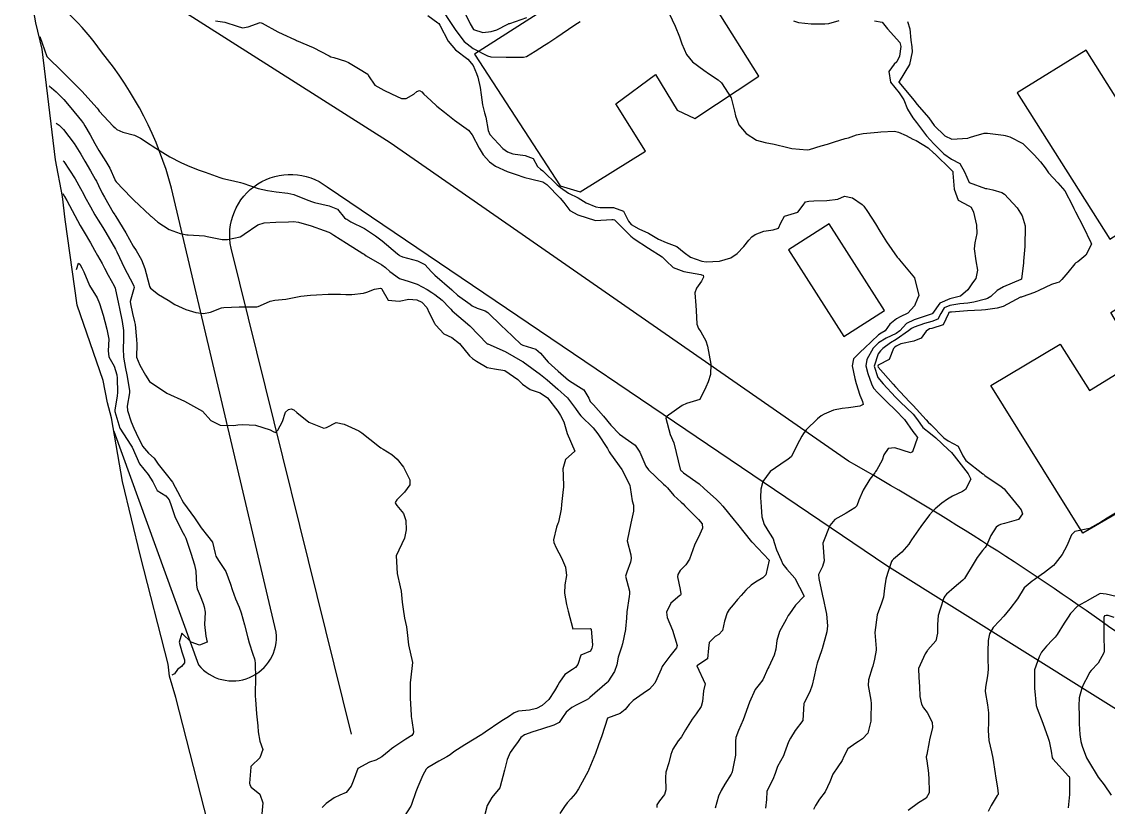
# Model space of a CAD drawing. Header units: metres. Extents: x 292545 to 299085, y 7450245 to 7463078.
# Drawn here: x 296103.6 to 296225.9, y 7454937.5 to 7455026 of the extents above; entities that cross this region are included whole.
import ezdxf

# ---------------------------------------------------------------- set-up
doc = ezdxf.new("R2010")
doc.units = ezdxf.units.M
for name, color, linetype in [('Area', 45, 'Continuous'), ('Curvas de Nivel 1m', 11, 'Continuous'), ('Curvas de Nivel 5m', 15, 'Continuous'), ('Edificações', 30, 'Continuous'), ('Vias Primárias', 230, 'Continuous')]:
    doc.layers.add(name, color=color, linetype=linetype)

msp = doc.modelspace()

# ---------------------------------------------------------------- linework, layer by layer
at = {"layer": 'Area'}
msp.add_polyline3d([(296136.93, 7454888.08, 695.4), (296135.39, 7454893.71, 693.45), (296132.71, 7454903.09, 695.46), (296128.81, 7454919.86, 696.46), (296126.84, 7454926.69, 697.38), (296125.77, 7454931.1, 696), (296120.97, 7454949.86, 696.83), (296120.26, 7454952.28, 696.95), (296120.09, 7454953.6, 696.92), (296116.99, 7454965.78, 697.26), (296114.98, 7454974.18, 697.32), (296113.71, 7454981.37, 695.14), (296113.28, 7454983.04, 695.09), (296112.77, 7454985.55, 694.89), (296109.86, 7454994.06, 696.29), (296108.51, 7455003.69, 694.8), (296108.2, 7455006.27, 694.22), (296107.42, 7455010.39, 693.53), (296105.91, 7455022.85, 691.38), (296105.21, 7455025.84, 692.41), (296104.56, 7455029.49, 691.17)], dxfattribs=at)
at = {"layer": 'Curvas de Nivel 1m', "flags": 128}
for points, elevation in [([(296150.95, 7455027.3), (296151.96, 7455025.76), (296152.47, 7455024.96), (296153.44, 7455023.74), (296154.44, 7455022.94), (296156.04, 7455022.1), (296156.43, 7455021.99), (296158.16, 7455021.95), (296158.43, 7455021.95), (296160.11, 7455021.97), (296160.43, 7455022.05), (296161.43, 7455022.65), (296162.45, 7455023.3), (296162.65, 7455023.43), (296162.95, 7455023.63), (296163.85, 7455024.22), (296164.46, 7455024.63), (296165.9, 7455025.59), (296166.48, 7455025.98)], 689), ([(296153.57, 7455026.82), (296154.09, 7455025.73), (296154.47, 7455025.09), (296155.51, 7455024.76), (296156.46, 7455024.86), (296157.11, 7455025.05), (296158.35, 7455025.68), (296158.42, 7455025.73), (296158.47, 7455025.75), (296158.56, 7455025.76), (296160.48, 7455026.44)], 688), ([(296176.49, 7455026.89), (296177.18, 7455025.45), (296177.65, 7455024.26), (296177.93, 7455023.45), (296178.44, 7455022.25), (296179.12, 7455021.43), (296180.41, 7455020.51), (296181.04, 7455020.04), (296182.01, 7455019.4), (296182.4, 7455019.07), (296183.47, 7455017.38), (296183.84, 7455015.89), (296183.95, 7455015.37), (296184.34, 7455014.36), (296185.15, 7455013.36), (296186.32, 7455012.62), (296187.3, 7455012.36), (296188.32, 7455012.18), (296189.84, 7455011.78), (296190.31, 7455011.69), (296192.04, 7455011.55), (296192.31, 7455011.58), (296193.61, 7455011.97), (296194.32, 7455012.16), (296195.13, 7455012.43), (296196.33, 7455012.79), (296196.67, 7455012.88), (296197.57, 7455013.21), (296198.33, 7455013.39), (296199.98, 7455013.53), (296200.33, 7455013.56), (296201.86, 7455013.63), (296202.33, 7455013.53), (296203.18, 7455013.15), (296203.92, 7455012.74), (296204.32, 7455012.57), (296205.66, 7455011.76), (296206.3, 7455011.16), (296206.35, 7455011.11), (296208.28, 7455009.25), (296208.37, 7455009.17), (296208.42, 7455009.09), (296208.44, 7455008.92), (296208.57, 7455007.09), (296209.02, 7455005.86), (296210.23, 7455005.22), (296210.49, 7455005.06), (296210.76, 7455004.52), (296211.09, 7455003.05), (296211.12, 7455002.13), (296210.9, 7455001.05), (296210.85, 7455000.38), (296211.03, 7454999.05), (296211.19, 7454998), (296211.03, 7454997.05), (296210.64, 7454996.54), (296210.12, 7454995.78), (296209.28, 7454995.07), (296208.11, 7454994.75), (296206.95, 7454994.26), (296206.13, 7454993.11), (296206.12, 7454993.08), (296206.09, 7454993.07), (296204.65, 7454992.56), (296204.08, 7454992.39), (296203.22, 7454991.99), (296202.46, 7454991.15), (296202.06, 7454990.85), (296200.91, 7454990.32), (296200.05, 7454989.79), (296199.46, 7454989.19), (296198.76, 7454987.93), (296198.65, 7454987.2), (296198.86, 7454986.35), (296199.27, 7454985.19), (296199.49, 7454984.69), (296199.98, 7454984.18), (296201.01, 7454983.17), (296201.96, 7454982.2), (296202.99, 7454981.15), (296203.93, 7454979.83), (296204.23, 7454979.44), (296204.44, 7454979.13), (296203.91, 7454977.51), (296203.65, 7454977.4), (296201.91, 7454977.96), (296201.16, 7454977.92), (296200.65, 7454977.17), (296200.47, 7454976.6), (296199.88, 7454975.49), (296199.74, 7454975.31), (296199.64, 7454975.18), (296199.1, 7454974.43), (296198.32, 7454973.2), (296197.84, 7454972.08), (296197.61, 7454971.44), (296197.39, 7454971.21), (296196.43, 7454970.62), (296195.82, 7454970.29), (296195.15, 7454969.91), (296194.58, 7454969.25), (296193.78, 7454967.26), (296193.96, 7454965.26), (296193.75, 7454964.63), (296193.3, 7454963.7), (296193.34, 7454963.26), (296193.72, 7454961.51), (296193.76, 7454961.31), (296193.77, 7454961.26), (296193.78, 7454961.19), (296194.22, 7454959.25), (296194.34, 7454957.93), (296194.25, 7454957.25), (296193.72, 7454955.33), (296193.7, 7454955.26), (296193.69, 7454955.22), (296193.64, 7454955.12), (296193.16, 7454953.72), (296193.06, 7454953.27), (296192.8, 7454952.07), (296192.59, 7454951.27), (296192.34, 7454950.52), (296191.71, 7454949.28), (296191.67, 7454949.17), (296191.54, 7454947.28), (296190.67, 7454946.15), (296190.14, 7454945.29), (296189.95, 7454944.86), (296189.5, 7454943.64), (296189.42, 7454943.39), (296189.38, 7454943.31), (296188.71, 7454942.09), (296188.42, 7454941.32), (296188.17, 7454940.62), (296187.51, 7454939.33), (296187.5, 7454939.29), (296187.44, 7454938.39), (296187.36, 7454937.39)], 689), ([(296125.45, 7455026.07), (296126.47, 7455025.91), (296127.88, 7455025.45), (296128.47, 7455025.27), (296129.1, 7455025.39), (296130.47, 7455025.87), (296130.67, 7455025.81), (296132.46, 7455024.83), (296133.03, 7455024.55), (296134.33, 7455023.96), (296134.45, 7455023.9), (296134.55, 7455023.86), (296136.44, 7455023.06), (296138.24, 7455022.11), (296138.42, 7455022.02), (296138.74, 7455021.92), (296140.05, 7455021.52), (296140.42, 7455021.35), (296141.73, 7455020.56), (296142.41, 7455020.18), (296142.58, 7455020.05), (296142.67, 7455019.87), (296143.36, 7455018.82), (296144.39, 7455018.25), (296145.24, 7455017.83), (296146.38, 7455017.3), (296146.88, 7455017.31), (296147.77, 7455017.81), (296148.1, 7455018.09), (296148.39, 7455018.21), (296148.65, 7455018.06), (296148.9, 7455017.79), (296149.66, 7455017.07), (296150.36, 7455016.46), (296151.22, 7455015.76), (296152.34, 7455014.88), (296153.92, 7455013.73), (296154.33, 7455013.24), (296155.13, 7455011.72), (296155.57, 7455010.98), (296156.29, 7455010.17), (296156.96, 7455009.69), (296158.28, 7455009.08), (296159.17, 7455008.78), (296160.27, 7455008.43), (296160.88, 7455008.26), (296162.27, 7455007.93), (296162.72, 7455007.63), (296164.24, 7455006.1), (296164.65, 7455005.6), (296165.32, 7455004.69), (296166.22, 7455004.21), (296168.21, 7455003.56), (296170.06, 7455003.7), (296170.21, 7455003.7), (296170.33, 7455003.66), (296170.45, 7455003.54), (296172.19, 7455001.81), (296172.57, 7455001.51), (296174.17, 7455000.47), (296175.7, 7454999.47), (296176.16, 7454999.04), (296176.96, 7454998.27), (296178.15, 7454997.83), (296180.08, 7454997.48), (296180.14, 7454997.47), (296180.31, 7454997.42), (296180.38, 7454997.18), (296180.13, 7454996.76), (296179.58, 7454995.96), (296179.4, 7454995.43), (296179.51, 7454994.01), (296179.53, 7454993.43), (296179.6, 7454991.89), (296179.82, 7454991.42), (296180.06, 7454991.02), (296180.64, 7454990.01), (296180.81, 7454989.41), (296181.02, 7454988.42), (296181.2, 7454987.41), (296181.16, 7454986.25), (296180.9, 7454985.41), (296180.61, 7454984.79), (296179.97, 7454983.42), (296178.45, 7454982.96), (296177.97, 7454982.74), (296176.18, 7454981.47), (296176.11, 7454981.31), (296176.63, 7454979.46), (296177.01, 7454978.55), (296177.28, 7454977.45), (296177.73, 7454975.59), (296177.8, 7454975.44), (296177.84, 7454975.4), (296177.87, 7454975.38), (296178.12, 7454975.18), (296179.86, 7454973.92), (296180.43, 7454973.41), (296181.84, 7454972.15), (296182.22, 7454971.78), (296182.56, 7454971.39), (296183.81, 7454969.85), (296184.19, 7454969.37), (296185.78, 7454967.41), (296185.84, 7454967.35), (296187.75, 7454965.33), (296187.38, 7454963.69), (296187.06, 7454963.34), (296186.22, 7454962.85), (296185.72, 7454962.5), (296185.13, 7454961.95), (296184.59, 7454961.36), (296184.19, 7454960.88), (296183.7, 7454960.3), (296183.27, 7454959.79), (296183.02, 7454959.38), (296182.74, 7454958.45), (296182.51, 7454957.39), (296182.08, 7454956.97), (296181.66, 7454956.73), (296181, 7454956.05), (296180.93, 7454955.41), (296180.83, 7454954.2), (296179.61, 7454953.42), (296180.54, 7454951.41), (296180.38, 7454950.62), (296180.24, 7454949.41), (296180.11, 7454948.86), (296179.55, 7454948.01), (296179.1, 7454947.43), (296178.33, 7454946.23), (296177.88, 7454945.44), (296177.73, 7454945.24), (296177.52, 7454944.99), (296176.9, 7454944.06), (296176.68, 7454943.46), (296176.45, 7454942.5), (296176.14, 7454941.46), (296176.09, 7454940.84), (296176.12, 7454939.46), (296175.96, 7454938.95), (296175.43, 7454938.23), (296175.13, 7454937.77), (296175.1, 7454937.47)], 691), ([(296190.48, 7455026.06), (296191.07, 7455025.88), (296192.48, 7455025.73), (296194.02, 7455025.72), (296194.48, 7455025.76), (296195.64, 7455026.08)], 688), ([(296199.61, 7455026.06), (296200.48, 7455025.89), (296201.07, 7455025.17), (296202.45, 7455023.63), (296202.57, 7455023.16), (296202.43, 7455022.08), (296202.13, 7455021.46), (296201.82, 7455021.17), (296201.22, 7455020.36), (296201.41, 7455019.17), (296202.38, 7455017.95), (296202.92, 7455017.15), (296203.32, 7455016.11), (296203.92, 7455015.14), (296204.35, 7455014.62), (296205.48, 7455013.12), (296206.31, 7455012.19), (296207.41, 7455011.1), (296208.3, 7455010.49), (296209.21, 7455009.99), (296209.75, 7455009.07), (296210.27, 7455007.87), (296212.11, 7455007.19), (296212.26, 7455007.18), (296212.95, 7455007.03), (296213.95, 7455006.72), (296214.25, 7455006.53), (296215.68, 7455005), (296216.22, 7455004.1), (296216.56, 7455002.99), (296216.59, 7455002.6), (296216.54, 7455000.99), (296216.52, 7455000.64), (296216.39, 7454998.99), (296216.37, 7454998.78), (296216.16, 7454996.99), (296216.15, 7454996.98), (296216.1, 7454996.95), (296214.12, 7454996.12), (296213.44, 7454995.71), (296212.7, 7454995.03), (296212.35, 7454994.8), (296212.11, 7454994.71), (296210.79, 7454994.37), (296210.11, 7454994.28), (296209.22, 7454994.19), (296208.1, 7454994), (296207.47, 7454993.73), (296207.07, 7454993.1), (296206.73, 7454992.46), (296206.08, 7454992.19), (296205.24, 7454991.96), (296204.07, 7454991.56), (296203.79, 7454991.41), (296203.45, 7454991.14), (296202.05, 7454990.17), (296201.41, 7454989.81), (296200.55, 7454989.17), (296200.3, 7454988.91), (296200.04, 7454988.58), (296199.59, 7454987.19), (296200, 7454985.91), (296200.6, 7454985.17), (296201.98, 7454983.7), (296202.52, 7454983.15), (296203.95, 7454981.76), (296204.44, 7454981.13), (296205.06, 7454980.25), (296205.93, 7454979.6), (296206.53, 7454979.1), (296207.91, 7454977.79), (296208.28, 7454977.46), (296208.57, 7454977.08), (296209.88, 7454975.37), (296210.14, 7454975.06), (296210.47, 7454974.45), (296209.86, 7454973.28), (296209.52, 7454973.07), (296208.4, 7454972.52), (296207.84, 7454972.19), (296207.2, 7454971.73), (296206.44, 7454971.1), (296206.13, 7454970.79), (296205.82, 7454970.43), (296204.83, 7454969.12), (296203.79, 7454967.6), (296203.6, 7454967.33), (296203.47, 7454967.14), (296202.69, 7454966.23), (296201.76, 7454965.44), (296201.61, 7454965.3), (296201.54, 7454965.16), (296201.09, 7454963.81), (296200.89, 7454963.17), (296200.73, 7454962.16), (296200.61, 7454961.17), (296200.39, 7454960.49), (296199.9, 7454959.18), (296199.66, 7454957.19), (296199.82, 7454955.37), (296199.82, 7454955.19), (296199.63, 7454954.17), (296199.41, 7454953.39), (296199.34, 7454953.19), (296198.95, 7454951.84), (296198.9, 7454951.2), (296199.19, 7454949.57), (296199.23, 7454949.19), (296199.19, 7454947.55), (296199.19, 7454947.19), (296198.86, 7454945.86), (296198.28, 7454945.2), (296197.83, 7454944.9), (296197.52, 7454944.73), (296196.63, 7454944.09), (296196.17, 7454943.22), (296195.96, 7454942.76), (296195.48, 7454942.04), (296194.92, 7454941.24), (296194.6, 7454940.38), (296194.05, 7454939.25), (296193.44, 7454938.4), (296192.97, 7454937.72), (296192.76, 7454937.27)], 688), ([(296203.32, 7455025.99), (296203.59, 7455025.14), (296203.72, 7455023.88), (296203.83, 7455023.14), (296203.87, 7455022.57), (296203.57, 7455021.14), (296202.4, 7455019.24), (296202.37, 7455019.19), (296202.37, 7455019.16), (296202.4, 7455019.12), (296204.06, 7455017.13), (296204.18, 7455016.94), (296204.37, 7455016.68), (296205.72, 7455015.12), (296206.34, 7455014.27), (296207.52, 7455013.1), (296208.32, 7455012.75), (296210.12, 7455012.86), (296210.32, 7455012.92), (296210.43, 7455012.95), (296210.79, 7455013.06), (296211.96, 7455013.41), (296212.33, 7455013.41), (296214.15, 7455013.19), (296214.33, 7455013.16), (296214.86, 7455013), (296216.32, 7455012.23), (296217.59, 7455010.98), (296218.3, 7455010.19), (296218.82, 7455009.5), (296219.19, 7455008.96), (296220.27, 7455007.82), (296221.03, 7455006.93), (296221.89, 7455005.27), (296222.04, 7455004.92), (296222.23, 7455004.56), (296223.11, 7455002.91), (296223.98, 7455001.11), (296224.03, 7455000.9), (296223.42, 7454999.66), (296222.49, 7454998.92), (296222.27, 7454998.81), (296222.16, 7454998.71), (296221.36, 7454997.71), (296220.72, 7454996.93), (296220.41, 7454996.65), (296220.13, 7454996.54), (296219.54, 7454996.36), (296218.12, 7454995.68), (296217.63, 7454995.46), (296216.25, 7454994.99), (296216.15, 7454994.95), (296216.11, 7454994.95), (296216.05, 7454994.93), (296214.1, 7454993.91), (296213.44, 7454993.69), (296212.1, 7454993.52), (296211.65, 7454993.49), (296210.1, 7454993.4), (296208.28, 7454993.27), (296208.09, 7454993.25), (296207.98, 7454993.2), (296207.93, 7454993.09), (296207.33, 7454991.84), (296206.07, 7454991.41), (296205.82, 7454991.36), (296205.42, 7454991.12), (296204.87, 7454990.31), (296204.05, 7454989.99), (296202.59, 7454989.7), (296202.05, 7454989.41), (296201.89, 7454989.32), (296201.75, 7454989.16), (296201.27, 7454987.93), (296200.02, 7454987.27), (296199.98, 7454987.18), (296200.02, 7454987.07), (296201.72, 7454985.16), (296201.99, 7454984.86), (296203.57, 7454983.14), (296203.97, 7454982.73), (296205.43, 7454981.12), (296205.67, 7454980.85), (296205.94, 7454980.59), (296207.43, 7454979.09), (296207.92, 7454978.76), (296209.02, 7454978.18), (296209.56, 7454977.07), (296209.9, 7454976.54), (296211.82, 7454975.04), (296211.87, 7454975), (296212.05, 7454974.86), (296213.86, 7454973.64), (296214.21, 7454973.37), (296214.49, 7454973.01), (296215.83, 7454971.38), (296216.13, 7454970.99), (296216.26, 7454970.54), (296215.81, 7454969.89), (296214.25, 7454969.46), (296213.81, 7454969.33), (296213.59, 7454969.24), (296213.3, 7454969.03), (296212.71, 7454968.11), (296212.25, 7454967.04), (296212.07, 7454966.75), (296211.77, 7454966.42), (296211.18, 7454965.63), (296210.83, 7454965.05), (296209.74, 7454963.28), (296209.64, 7454963.16), (296209.54, 7454963.07), (296208.57, 7454962.24), (296207.72, 7454961.5), (296207.52, 7454961.29), (296207.42, 7454961.09), (296206.99, 7454959.8), (296206.79, 7454959.1), (296206.7, 7454958.07), (296206.7, 7454957.1), (296206.5, 7454956.25), (296205.63, 7454955.22), (296205.58, 7454955.17), (296205.53, 7454955.11), (296205.3, 7454954.79), (296204.57, 7454953.13), (296204.59, 7454952.11), (296204.67, 7454951.12), (296204.73, 7454949.97), (296204.91, 7454949.12), (296205.13, 7454948.69), (296205.55, 7454948.16), (296206.1, 7454947.1), (296206.16, 7454946.48), (296205.82, 7454945.11), (296205.77, 7454944.86), (296205.5, 7454943.45), (296205.44, 7454943.17), (296205.44, 7454943.12), (296205.49, 7454942.73), (296205.69, 7454941.33), (296205.71, 7454941.12), (296205.74, 7454940.85), (296205.75, 7454939.12), (296205.44, 7454938.53), (296204.56, 7454938), (296203.42, 7454937.14)], 687), ([(296105.65, 7455024.3), (296106.43, 7455022.04), (296108.25, 7455020.27), (296108.4, 7455020.13), (296110.27, 7455018.25), (296110.38, 7455018.12), (296112.13, 7455016.22), (296112.22, 7455016.09), (296112.35, 7455015.9), (296113.93, 7455014.2), (296114.13, 7455014), (296114.33, 7455013.83), (296114.99, 7455013.53), (296116.32, 7455013.18), (296117, 7455012.85), (296118.08, 7455012.15), (296118.31, 7455012), (296118.73, 7455011.72), (296120.29, 7455010.75), (296121.52, 7455010.12), (296122.28, 7455009.78), (296123.47, 7455009.29), (296124.27, 7455009), (296125.91, 7455008.42), (296126.27, 7455008.31), (296127.47, 7455008.05), (296128.26, 7455007.87), (296128.5, 7455007.79), (296130.25, 7455007.17), (296131.3, 7455006.95), (296132.25, 7455006.8), (296133.57, 7455006.64), (296134.24, 7455006.5), (296135.64, 7455005.95), (296136.23, 7455005.71), (296136.57, 7455005.6), (296138.23, 7455005.23), (296139.17, 7455004.86), (296139.96, 7455003.89), (296140.1, 7455003.78), (296140.21, 7455003.71), (296140.68, 7455003.41), (296142.2, 7455002.66), (296143.44, 7455001.86), (296144.18, 7455001.29), (296145.93, 7454999.82), (296146.06, 7454999.72), (296146.16, 7454999.65), (296146.5, 7454999.47), (296148.16, 7454999.02), (296148.99, 7454998.63), (296149.75, 7454997.78), (296150.14, 7454997.42), (296152.04, 7454995.75), (296152.08, 7454995.72), (296152.11, 7454995.69), (296152.68, 7454995.17), (296154.1, 7454994.15), (296154.33, 7454993.96), (296154.88, 7454993.72), (296155.79, 7454993.41), (296156.09, 7454993.23), (296157.67, 7454991.68), (296158.07, 7454991.31), (296159.81, 7454989.66), (296160.04, 7454989.55), (296161.49, 7454989.09), (296162.03, 7454988.63), (296162.87, 7454987.62), (296164.01, 7454986.62), (296165.17, 7454985.6), (296165.99, 7454985.08), (296166.91, 7454984.5), (296167.44, 7454983.57), (296167.62, 7454983.21), (296167.97, 7454982.8), (296169.09, 7454981.55), (296169.94, 7454980.54), (296170.9, 7454979.53), (296171.92, 7454978.81), (296172.66, 7454978.26), (296173.19, 7454977.5), (296173.88, 7454975.93), (296174.19, 7454975.49), (296175.86, 7454973.88), (296176.08, 7454973.69), (296176.33, 7454973.46), (296177.01, 7454972.61), (296177.84, 7454971.86), (296178.06, 7454971.67), (296178.28, 7454971.44), (296179.81, 7454969.9), (296180.2, 7454969.42), (296180.27, 7454968.94), (296179.79, 7454967.93), (296179.53, 7454967.42), (296179.37, 7454967.02), (296178.79, 7454965.43), (296178.37, 7454964.82), (296177.74, 7454964.15), (296177.46, 7454963.73), (296177.44, 7454963.45), (296177.72, 7454962.02), (296177.81, 7454961.55), (296177.8, 7454961.45), (296177.77, 7454961.39), (296177.71, 7454961.34), (296176.68, 7454960.48), (296176.19, 7454959.46), (296176.28, 7454958.86), (296176.87, 7454957.46), (296177.39, 7454955.71), (296177.32, 7454955.45), (296176.57, 7454954.52), (296175.8, 7454953.47), (296175.73, 7454953.35), (296175.61, 7454953.07), (296175.12, 7454951.95), (296174.87, 7454951.48), (296174.28, 7454950.79), (296173.58, 7454950.3), (296172.43, 7454949.51), (296172, 7454949.08), (296171.56, 7454948.52), (296171, 7454948.08), (296169.54, 7454947.54), (296168.92, 7454945.55), (296168.55, 7454944.52), (296168.21, 7454943.56), (296167.47, 7454941.76), (296167.41, 7454941.63), (296167.37, 7454941.57), (296166.7, 7454940.34), (296166.31, 7454939.58), (296165.96, 7454939.07), (296165.44, 7454938.46), (296165.01, 7454938.01), (296164.7, 7454937.6), (296164.19, 7454936.82)], 692), ([(296106.69, 7455018.74), (296106.79, 7455018.68), (296106.97, 7455018.52), (296107.49, 7455018.06), (296108.37, 7455017.19), (296109.16, 7455016.26), (296110.34, 7455014.8), (296110.57, 7455014.48), (296110.72, 7455014.24), (296111.31, 7455013.22), (296111.86, 7455012.23), (296112.3, 7455011.47), (296113.1, 7455010.22), (296113.54, 7455009.47), (296114.09, 7455008.2), (296114.15, 7455008.09), (296114.26, 7455007.92), (296115.92, 7455006.18), (296116.24, 7455005.86), (296118.07, 7455004.15), (296118.14, 7455004.08), (296118.21, 7455004.01), (296118.95, 7455003.39), (296120.2, 7455002.58), (296121.45, 7455002.12), (296122.19, 7455001.96), (296122.35, 7455001.95), (296124.19, 7455001.84), (296124.48, 7455001.79), (296126.18, 7455001.42), (296126.79, 7455001.44), (296128.19, 7455001.72), (296128.4, 7455001.83), (296128.65, 7455002.03), (296130.2, 7455003.09), (296130.9, 7455003.31), (296132.21, 7455003.37), (296133.65, 7455003.41), (296134.21, 7455003.45), (296134.77, 7455003.4), (296136.2, 7455002.98), (296137.66, 7455002.46), (296138.2, 7455002.26), (296138.42, 7455002.14), (296138.77, 7455001.91), (296140.18, 7455001.04), (296142.01, 7454999.87), (296142.16, 7454999.77), (296142.41, 7454999.61), (296144.15, 7454998.58), (296144.58, 7454998.27), (296145.06, 7454997.84), (296146.13, 7454997.06), (296147.23, 7454996.7), (296148.12, 7454996.41), (296149.27, 7454995.79), (296149.79, 7454995.46), (296150.11, 7454995.24), (296150.93, 7454994.59), (296151.77, 7454993.75), (296151.92, 7454993.58), (296152.09, 7454993.41), (296154.07, 7454991.73), (296155.05, 7454990.71), (296156.01, 7454989.7), (296156.03, 7454989.69), (296156.07, 7454989.67), (296158.03, 7454988.83), (296159.98, 7454987.71), (296160.02, 7454987.68), (296160.06, 7454987.66), (296162, 7454986.22), (296162.76, 7454985.62), (296163.98, 7454984.6), (296165.04, 7454983.6), (296165.96, 7454982.39), (296166.28, 7454981.91), (296166.56, 7454981.58), (296167.93, 7454980.22), (296168.48, 7454979.55), (296169.54, 7454977.91), (296169.75, 7454977.54), (296169.9, 7454977.3), (296171.16, 7454975.53), (296171.86, 7454974.24), (296172.07, 7454973.73), (296172.12, 7454973.52), (296172.35, 7454972.02), (296172.47, 7454971.51), (296172.48, 7454970.86), (296172.18, 7454969.51), (296171.78, 7454967.52), (296172.17, 7454965.92), (296172.21, 7454965.51), (296172.15, 7454965.12), (296171.74, 7454963.99), (296171.61, 7454963.65), (296171.6, 7454963.52), (296171.73, 7454962.96), (296172.02, 7454961.82), (296172.04, 7454961.52), (296172.01, 7454961.22), (296171.75, 7454959.52), (296171.68, 7454958.79), (296171.6, 7454957.59), (296171.59, 7454957.52), (296171.26, 7454955.91), (296171.13, 7454955.53), (296170.76, 7454954.4), (296170.6, 7454953.53), (296170.34, 7454952.8), (296169.59, 7454951.62), (296169.52, 7454951.54), (296167.58, 7454949.86), (296167.41, 7454949.73), (296167.17, 7454949.57), (296166.12, 7454949.03), (296165.56, 7454948.73), (296164.92, 7454948.22), (296164.48, 7454947.6), (296164.1, 7454947.04), (296163.53, 7454946.75), (296162.24, 7454946.34), (296161.53, 7454946.11), (296161.16, 7454946.01), (296160.2, 7454945.65), (296159.82, 7454945.36), (296159.51, 7454944.92), (296158.97, 7454944.2), (296158.59, 7454943.67), (296158.27, 7454942.9), (296157.95, 7454941.68), (296157.45, 7454939.69), (296156.55, 7454938.59), (296156.02, 7454937.7), (296155.52, 7454935.82)], 693), ([(296107.48, 7455014.53), (296107.83, 7455014.31), (296108.33, 7455013.82), (296109.51, 7455012.26), (296110.29, 7455011.03), (296110.74, 7455010.25), (296111.36, 7455009.16), (296111.89, 7455008.23), (296112.02, 7455007.99), (296112.26, 7455007.51), (296112.68, 7455006.66), (296112.93, 7455006.22), (296113.93, 7455004.49), (296114.1, 7455004.2), (296114.14, 7455004.13), (296114.21, 7455004.03), (296115.34, 7455002.19), (296116.17, 7455000.68), (296116.49, 7455000.18), (296117.12, 7454999.13), (296117.47, 7454998.17), (296117.97, 7454996.32), (296118.02, 7454996.16), (296118.12, 7454995.96), (296119, 7454995.26), (296120.1, 7454994.59), (296120.86, 7454994.12), (296122.09, 7454993.54), (296123.2, 7454993.21), (296124.08, 7454993.1), (296124.88, 7454993.27), (296126.09, 7454993.73), (296126.36, 7454993.79), (296128.09, 7454993.84), (296129.91, 7454993.84), (296130.09, 7454993.85), (296130.22, 7454993.88), (296130.51, 7454994.01), (296131.6, 7454994.49), (296132.1, 7454994.6), (296133.35, 7454994.73), (296134.11, 7454994.88), (296135.02, 7454995.04), (296136.11, 7454995.16), (296136.82, 7454995.22), (296138.11, 7454995.27), (296139.49, 7454995.28), (296140.11, 7454995.25), (296140.76, 7454995.23), (296142.11, 7454995.4), (296142.47, 7454995.51), (296143.34, 7454995.86), (296144, 7454995.97), (296144.11, 7454995.92), (296144.17, 7454995.85), (296144.88, 7454994.62), (296146.1, 7454994.5), (296147.2, 7454994.71), (296148.1, 7454994.64), (296148.67, 7454994.37), (296149.23, 7454993.79), (296149.48, 7454993.17), (296150.08, 7454992.02), (296150.17, 7454991.88), (296150.23, 7454991.78), (296151.13, 7454990.83), (296152.05, 7454990.39), (296152.9, 7454989.74), (296154.03, 7454988.35), (296154.35, 7454988.05), (296154.81, 7454987.72), (296156.01, 7454987.02), (296156.84, 7454986.86), (296158.01, 7454986.67), (296159.48, 7454985.67), (296159.99, 7454985.13), (296160.87, 7454984.53), (296161.98, 7454984.16), (296162.82, 7454983.62), (296163.96, 7454982.11), (296164.28, 7454981.61), (296164.64, 7454980.91), (296165.01, 7454979.6), (296165.9, 7454977.59), (296164.82, 7454976.68), (296164.53, 7454975.6), (296164.57, 7454974.91), (296164.61, 7454973.6), (296164.52, 7454972.93), (296164.39, 7454971.6), (296164.36, 7454971.07), (296164.03, 7454969.61), (296163.96, 7454969.45), (296163.8, 7454969.05), (296163.48, 7454967.61), (296163.5, 7454967.33), (296163.77, 7454966.72), (296164.39, 7454965.6), (296164.82, 7454964.53), (296164.94, 7454963.6), (296164.77, 7454962.55), (296164.72, 7454961.6), (296164.95, 7454960.34), (296165.13, 7454959.6), (296165.66, 7454957.59), (296167.66, 7454957.65), (296167.7, 7454957.61), (296167.71, 7454957.57), (296167.88, 7454955.8), (296167.85, 7454955.57), (296167.81, 7454955.4), (296167.64, 7454955.08), (296166.57, 7454954.64), (296166.21, 7454953.58), (296165.95, 7454953.25), (296165.61, 7454953.03), (296164.75, 7454952.45), (296164.17, 7454951.6), (296163.95, 7454951.25), (296163.58, 7454950.6), (296162.95, 7454949.62), (296162.21, 7454948.98), (296161.56, 7454948.63), (296160.76, 7454948.44), (296159.55, 7454948.31), (296159.07, 7454948.15), (296158.41, 7454947.67), (296157.86, 7454947.35), (296157.54, 7454947.17), (296155.77, 7454945.95), (296155.52, 7454945.79), (296155.4, 7454945.71), (296153.51, 7454944.55), (296152.27, 7454943.75), (296151.83, 7454943.42), (296151.49, 7454943.2), (296150.58, 7454942.68), (296149.48, 7454942.07), (296149.31, 7454941.95), (296149.16, 7454941.78), (296148.78, 7454941.1), (296148.21, 7454939.79), (296147.99, 7454939.25), (296147.51, 7454937.8), (296147.42, 7454937.61), (296146.24, 7454935.82)], 694), ([(296108.24, 7455006.62), (296108.44, 7455006.27), (296108.68, 7455005.82), (296110.2, 7455003.03), (296110.65, 7455002.25), (296111.36, 7455001.06), (296111.83, 7455000.23), (296112.16, 7454999.65), (296112.66, 7454998.73), (296112.93, 7454998.22), (296113.35, 7454997.43), (296114.04, 7454996.2), (296114.12, 7454995.97), (296114.51, 7454994.2), (296114.63, 7454993.65), (296114.94, 7454992.19), (296115.06, 7454991.19), (296115.09, 7454990.19), (296115.04, 7454989.18), (296115.07, 7454988.19), (296115.29, 7454986.9), (296115.44, 7454986.19), (296115.74, 7454984.42), (296115.74, 7454984.18), (296115.49, 7454982.65), (296115.51, 7454982.18), (296115.94, 7454980.89), (296116.24, 7454980.18), (296116.49, 7454979.61), (296117.23, 7454978.17), (296117.89, 7454977.36), (296118.54, 7454976.8), (296118.99, 7454976.14), (296119.87, 7454975.02), (296120.6, 7454974.12), (296121.46, 7454972.49), (296121.64, 7454972.11), (296121.83, 7454971.8), (296123.07, 7454970.1), (296123.8, 7454968.96), (296124.55, 7454968.08), (296125.08, 7454967.37), (296125.4, 7454966.07), (296125.47, 7454965.77), (296125.76, 7454965.28), (296126.6, 7454964.05), (296127.13, 7454962.64), (296127.3, 7454962.04), (296127.7, 7454960.96), (296128.1, 7454960.04), (296128.32, 7454959.4), (296128.71, 7454958.03), (296129.09, 7454956.59), (296129.24, 7454956.02), (296129.63, 7454954.74), (296129.81, 7454954.2), (296129.87, 7454954.02), (296129.9, 7454953.73), (296129.95, 7454952.01), (296129.9, 7454950.34), (296129.91, 7454950.02), (296129.93, 7454949.65), (296130.05, 7454948.01), (296130.19, 7454946.67), (296130.22, 7454946.01), (296130.44, 7454944.94), (296130.77, 7454944), (296130.43, 7454943.07), (296129.48, 7454942.16), (296129.42, 7454942.08), (296129.4, 7454942.02), (296129.25, 7454940.22), (296129.29, 7454940.02), (296129.45, 7454939.75), (296130.42, 7454938.98), (296130.75, 7454938), (296130.66, 7454936.75)], 696), ([(296109.78, 7454998.06), (296110.02, 7454998.76), (296110.15, 7454998.67), (296110.38, 7454998.25), (296110.6, 7454997.78), (296111.25, 7454996.24), (296112.1, 7454994.85), (296112.37, 7454994.23), (296112.77, 7454992.91), (296112.98, 7454992.22), (296113.2, 7454991.35), (296113.44, 7454990.21), (296113.35, 7454988.9), (296113.42, 7454988.21), (296114.01, 7454987.16), (296114.33, 7454986.2), (296114.38, 7454985.81), (296114.39, 7454984.2), (296114.35, 7454983.82), (296114.09, 7454982.2), (296114.09, 7454982.06), (296114.68, 7454980.19), (296115.9, 7454978.27), (296115.97, 7454978.18), (296116.04, 7454978.04), (296116.87, 7454976.17), (296117.86, 7454974.96), (296118.39, 7454974.15), (296118.88, 7454973.18), (296119.84, 7454972.56), (296120.21, 7454972.13), (296120.46, 7454971.49), (296120.89, 7454970.12), (296121.79, 7454968.36), (296121.94, 7454968.11), (296122.1, 7454967.79), (296122.65, 7454966.1), (296123.05, 7454964.8), (296123.2, 7454964.1), (296123.3, 7454962.52), (296123.36, 7454962.09), (296123.71, 7454961.32), (296124.06, 7454960.44), (296124.17, 7454960.08), (296124.28, 7454959.49), (296124.2, 7454958.08), (296124.35, 7454956.78), (296124.48, 7454956.08), (296123.64, 7454955.74), (296122.68, 7454956.1), (296121.65, 7454957.11), (296121.34, 7454956.11), (296121.63, 7454955), (296121.95, 7454954.11), (296121.94, 7454953.78), (296121.61, 7454953.34), (296121.15, 7454953.03), (296120.8, 7454952.53), (296120.53, 7454952.39)], 697), ([(296227.13, 7454970.86), (296225.81, 7454970.04), (296225.1, 7454969.6), (296223.8, 7454968.9), (296222.15, 7454968.56), (296221.8, 7454968.17), (296221.27, 7454966.93), (296220.73, 7454965.97), (296219.97, 7454964.95), (296219.75, 7454964.73), (296218.75, 7454963.95), (296217.74, 7454963.21), (296217.59, 7454963.11), (296217.37, 7454962.97), (296216.48, 7454962.23), (296215.71, 7454960.99), (296214.85, 7454959.85), (296214.17, 7454959.01), (296213.68, 7454958.48), (296212.96, 7454957.73), (296212.55, 7454957.03), (296212.4, 7454956.29), (296212.37, 7454955.03), (296212.38, 7454954.28), (296212.41, 7454953.03), (296212.35, 7454952.29), (296212.1, 7454951.03), (296212.09, 7454950.53), (296212.35, 7454949.03), (296212.46, 7454948.13), (296212.45, 7454947.03), (296212.4, 7454946.16), (296212.47, 7454945.03), (296212.77, 7454943.76), (296212.94, 7454943.03), (296213.21, 7454941.29), (296213.25, 7454941.02), (296213.45, 7454939.68), (296213.55, 7454939.02), (296213.53, 7454938.93), (296213.44, 7454938.82), (296212.73, 7454937.72), (296212.4, 7454937.03)], 686), ([(296226.58, 7454958.87), (296225.9, 7454959.09), (296225.69, 7454959.11), (296225.52, 7454959.05), (296225.44, 7454958.88), (296225.43, 7454957.11), (296225.43, 7454956.88), (296225.45, 7454955.07), (296225.42, 7454954.88), (296224.78, 7454953.73), (296224.01, 7454952.9), (296223.82, 7454952.68), (296223.61, 7454952.28), (296223.15, 7454951.35), (296222.96, 7454950.91), (296222.66, 7454949.82), (296222.6, 7454948.91), (296222.64, 7454947.82), (296222.67, 7454946.91), (296222.73, 7454945.7), (296222.85, 7454944.91), (296222.99, 7454944.39), (296223.49, 7454943.08), (296223.58, 7454942.9), (296223.69, 7454942.7), (296224.79, 7454940.89), (296225.46, 7454940.02), (296226.24, 7454938.87)], 684)]:
    msp.add_lwpolyline(points, dxfattribs=dict(at, elevation=elevation))
at = {"layer": 'Curvas de Nivel 5m', "flags": 128}
for points, elevation in [([(296149.35, 7455026.65), (296150.47, 7455025.85), (296150.56, 7455025.77), (296150.67, 7455025.57), (296151.63, 7455023.76), (296152.44, 7455022.8), (296153.85, 7455021.74), (296154.42, 7455021.03), (296154.8, 7455020.12), (296154.96, 7455019.72), (296155.24, 7455018.56), (296155.34, 7455017.72), (296155.48, 7455016.6), (296155.73, 7455015.71), (296155.85, 7455015.21), (296156.12, 7455013.7), (296156.33, 7455013.25), (296157.79, 7455011.69), (296158.3, 7455011.3), (296158.89, 7455011.09), (296160.3, 7455010.9), (296161.18, 7455010.54), (296161.67, 7455009.64), (296162, 7455009.35), (296162.28, 7455009.16), (296163.9, 7455007.61), (296164.26, 7455007.29), (296165.18, 7455006.66), (296166.24, 7455006.14), (296167.17, 7455005.57), (296168.23, 7455005.12), (296168.73, 7455005.05), (296170.23, 7455005.05), (296171.35, 7455004.64), (296171.92, 7455003.51), (296172.21, 7455003.13), (296173.08, 7455002.62), (296174.19, 7455002.16), (296175.3, 7455001.48), (296176.18, 7455001.09), (296177.37, 7455000.65), (296178.17, 7454999.99), (296178.91, 7454999.43), (296180.16, 7454999.01), (296180.65, 7454998.93), (296182.16, 7454999.01), (296183.45, 7454999.38), (296184.17, 7454999.86), (296184.9, 7455000.64), (296185.48, 7455001.36), (296185.8, 7455001.74), (296186.19, 7455001.98), (296187.16, 7455002.38), (296188.2, 7455002.54), (296188.81, 7455002.71), (296189.08, 7455003.31), (296189.48, 7455004.05), (296190.22, 7455004.29), (296190.99, 7455004.52), (296191.59, 7455005.29), (296191.86, 7455005.66), (296192.24, 7455005.77), (296192.77, 7455005.8), (296194.24, 7455005.84), (296195.48, 7455005.99), (296196.24, 7455006.32), (296197.15, 7455006.12), (296198.23, 7455005.36), (296198.41, 7455005.2), (296198.82, 7455004.6), (296199.71, 7455003.19), (296200.2, 7455002.38), (296200.98, 7455001.17), (296202.17, 7454999.46), (296202.3, 7454999.29), (296202.42, 7454999.16), (296204.13, 7454997.13), (296204.6, 7454995.13), (296204.44, 7454994.79), (296204.1, 7454993.98), (296203.38, 7454993.14), (296202.52, 7454992.72), (296202.08, 7454992.49), (296201.34, 7454991.9), (296200.82, 7454991.17), (296200.36, 7454990.88), (296200.06, 7454990.69), (296198.47, 7454989.2), (296198.04, 7454988.78), (296197.25, 7454988), (296197.11, 7454987.22), (296197.41, 7454985.8), (296197.56, 7454985.21), (296197.98, 7454983.89), (296198.17, 7454983.4), (296198.26, 7454983.21), (296198.32, 7454982.86), (296197.96, 7454982.65), (296196.69, 7454982.49), (296195.96, 7454982.41), (296194.99, 7454982.21), (296193.95, 7454981.78), (296193.61, 7454981.59), (296193.19, 7454981.26), (296191.93, 7454979.99), (296191.62, 7454979.59), (296191.44, 7454979.28), (296190.91, 7454978.3), (296190.42, 7454977.29), (296190.22, 7454976.97), (296189.89, 7454976.69), (296189.07, 7454976.12), (296187.87, 7454975.33), (296187.03, 7454974.17), (296186.81, 7454973.34), (296186.79, 7454972.4), (296186.86, 7454971.34), (296186.95, 7454970.2), (296187.19, 7454969.34), (296187.79, 7454968.38), (296188.21, 7454967.74), (296188.33, 7454967.32), (296188.59, 7454966.5), (296189.09, 7454965.31), (296189.3, 7454964.86), (296189.74, 7454964.3), (296190.64, 7454963.29), (296191.71, 7454961.28), (296190.72, 7454960.27), (296190.03, 7454959.3), (296189.9, 7454959.08), (296189.68, 7454958.66), (296188.91, 7454957.31), (296188.61, 7454956.27), (296188.49, 7454955.32), (296188.33, 7454954.62), (296187.71, 7454953.33), (296187.61, 7454953.12), (296187.06, 7454951.87), (296186.64, 7454951.34), (296186.18, 7454950.75), (296185.56, 7454949.35), (296184.84, 7454947.36), (296184.3, 7454946.14), (296184, 7454945.37), (296183.95, 7454944.94), (296183.96, 7454943.37), (296183.61, 7454941.51), (296183.56, 7454941.38), (296183.47, 7454941.23), (296182.75, 7454940.1), (296182.34, 7454939.39), (296182.06, 7454938.77), (296181.69, 7454937.4)], 690), ([(296108.27, 7455010.31), (296108.31, 7455010.27), (296108.36, 7455010.2), (296109.63, 7455008.26), (296110.25, 7455007.18), (296110.56, 7455006.57), (296110.73, 7455006.25), (296111.36, 7455005.11), (296111.85, 7455004.23), (296112.21, 7455003.62), (296112.75, 7455002.77), (296113.09, 7455002.22), (296114.17, 7455000.36), (296114.24, 7455000.2), (296114.31, 7455000.05), (296115.18, 7454998.19), (296116.13, 7454996.43), (296116.25, 7454996.18), (296116.28, 7454996.02), (296116.11, 7454995.49), (296115.84, 7454994.44), (296115.85, 7454994.18), (296116.08, 7454993.09), (296116.32, 7454992.18), (296116.38, 7454991.86), (296116.53, 7454990.18), (296116.56, 7454989.66), (296116.55, 7454988.17), (296116.9, 7454987.29), (296117.54, 7454986.16), (296117.99, 7454985.46), (296119.97, 7454984.13), (296121.96, 7454983.24), (296123.95, 7454982.09), (296124.92, 7454981.05), (296125.94, 7454980.53), (296127.5, 7454980.49), (296127.94, 7454980.55), (296128.52, 7454980.61), (296129.94, 7454980.54), (296131.58, 7454979.99), (296131.93, 7454979.81), (296132.2, 7454979.72), (296132.46, 7454979.98), (296132.97, 7454980.95), (296133.33, 7454981.98), (296133.65, 7454982.28), (296133.96, 7454982.36), (296134.25, 7454982.26), (296134.58, 7454981.96), (296135.94, 7454980.87), (296137.64, 7454980.21), (296137.93, 7454980.26), (296139.02, 7454980.82), (296139.93, 7454980.66), (296141.57, 7454979.88), (296141.79, 7454979.74), (296141.92, 7454979.65), (296142.82, 7454978.96), (296143.91, 7454978.08), (296144.04, 7454977.98), (296144.29, 7454977.84), (296145.3, 7454977.23), (296145.89, 7454976.7), (296146.58, 7454975.81), (296147.29, 7454974.37), (296147.29, 7454973.81), (296146.69, 7454972.97), (296145.84, 7454972.13), (296145.67, 7454971.82), (296145.7, 7454971.69), (296145.83, 7454971.5), (296146.6, 7454970.59), (296146.86, 7454969.81), (296146.88, 7454968.73), (296146.72, 7454967.82), (296145.76, 7454965.83), (296145.88, 7454963.83), (296146.22, 7454962.32), (296146.32, 7454961.82), (296146.46, 7454960.58), (296146.57, 7454959.82), (296146.71, 7454958.79), (296146.93, 7454957.81), (296147.02, 7454957.17), (296147.15, 7454955.81), (296147.61, 7454953.8), (296147.37, 7454951.8), (296147.36, 7454951.57), (296147.33, 7454949.8), (296147.47, 7454947.87), (296147.47, 7454947.8), (296147.47, 7454947.73), (296147.54, 7454947.27), (296147.73, 7454946), (296147.7, 7454945.8), (296147.52, 7454945.6), (296146.87, 7454945.17), (296145.51, 7454944.27), (296145.26, 7454944.08), (296144.98, 7454943.84), (296144.16, 7454943.17), (296143.49, 7454942.82), (296142.76, 7454942.58), (296141.47, 7454941.88), (296140.91, 7454940.43), (296140.7, 7454939.89), (296140.15, 7454939.18), (296139.44, 7454938.86), (296138.78, 7454938.56), (296137.88, 7454937.92), (296137.65, 7454937.7), (296137.43, 7454937.47)], 695), ([(296227.46, 7454961.1), (296225.71, 7454961.5), (296225.01, 7454961.59), (296223.82, 7454960.9), (296223.75, 7454960.85), (296223.7, 7454960.82), (296222.47, 7454960.13), (296221.69, 7454959.32), (296221.42, 7454958.92), (296220.96, 7454958.22), (296220.17, 7454956.94), (296219.95, 7454956.65), (296219.65, 7454956.35), (296218.96, 7454955.64), (296218.41, 7454954.96), (296218.14, 7454954.45), (296217.61, 7454952.97), (296217.64, 7454950.97), (296217.64, 7454950.92), (296217.81, 7454948.97), (296217.91, 7454948.62), (296218.57, 7454946.96), (296219.17, 7454945.3), (296219.27, 7454944.95), (296219.5, 7454943.83), (296219.62, 7454943.08), (296219.69, 7454942.95), (296221.47, 7454941.01), (296221.51, 7454940.96), (296221.53, 7454940.93), (296221.55, 7454940.85), (296221.56, 7454938.93), (296221.43, 7454937.44)], 685)]:
    msp.add_lwpolyline(points, dxfattribs=dict(at, elevation=elevation))
at = {"layer": 'Edificações'}
for points in [[(296154.57, 7455022.3), (296164.24, 7455007.49), (296166.5, 7455006.79), (296173.84, 7455011.39), (296170.51, 7455016.7), (296174.97, 7455020.01), (296177.41, 7455016.01), (296179.4, 7455015.05), (296186.61, 7455019.81), (296176.77, 7455035.49), (296175.55, 7455035.76)], [(296229.22, 7455026.2), (296232.38, 7455020.93), (296226.88, 7455017.27), (296223.45, 7455022.77), (296215.69, 7455017.94), (296226.12, 7455001.48), (296233.67, 7455006.31), (296230.57, 7455011.58), (296231.89, 7455012.46), (296233.76, 7455009.5), (296236.75, 7455011.29), (296234.85, 7455014.48), (296236.05, 7455015.19), (296239.39, 7455009.95), (296247.07, 7455014.71), (296236.81, 7455030.88)], [(296194.52, 7455003.21), (296189.93, 7455000.28), (296196.16, 7454990.52), (296200.75, 7454993.45)], [(296223.05, 7454968.35), (296212.7, 7454985), (296220.53, 7454989.66), (296223.82, 7454984.45), (296229.36, 7454987.83), (296226.2, 7454993.2), (296233.75, 7454997.91), (296243.92, 7454981.66), (296236.27, 7454976.95), (296233.11, 7454981.92), (296231.9, 7454981.18), (296233.77, 7454978.05), (296230.79, 7454976.23), (296228.77, 7454979.37), (296227.6, 7454978.65), (296231.08, 7454973.01)]]:
    msp.add_lwpolyline(points, close=True, dxfattribs=at)
at = {"layer": 'Vias Primárias'}
for points in [[(296271.95, 7455209.07), (296258.67, 7455206.67, 0.224683), (296247.54, 7455198.72, 0.198436), (296246.34, 7455188.49, 0.004846), (296248.32, 7455174.61, 0.024767), (296250.51, 7455136.92, -0.017622), (296253.11, 7455101.02, -0.02228), (296252.24, 7454984.76, -0.057178), (296249.05, 7454965.75, -0.517376), (296226.12, 7454957.76, 0.026577), (296196.69, 7454976.47), (296145.09, 7455012.32), (296118.96, 7455028.93), (296103.62, 7455037.24)], [(296140.75, 7454945.72), (296127.19, 7455000.47, -0.696697), (296137.99, 7455007.38), (296201.01, 7454964.71), (296231.77, 7454945.46, -0.292786), (296239.82, 7454927.63, 0.069716), (296239.67, 7454902.98, 0.068398), (296243.77, 7454870.59, 0.057836), (296255.11, 7454839.92, 0.120917), (296271.49, 7454818.78, 0.024188), (296308.36, 7454798.67, -0.05432), (296350.75, 7454775.21, -0.232175), (296368.21, 7454747.99, 1.378699)]]:
    msp.add_lwpolyline(points, format="xyb", dxfattribs=at)
at = {"layer": 'Vias Primárias', "elevation": 695.6}
msp.add_lwpolyline([(296113.98, 7454979.85), (296123.51, 7454953.53, 0.742609), (296132.27, 7454957.22), (296120.49, 7455007.23, 0.107345), (296112.6, 7455022.55, 0.106704), (296104.47, 7455030.21, 1532.921942)], format="xyb", dxfattribs=at)

doc.saveas('drawing.dxf')
